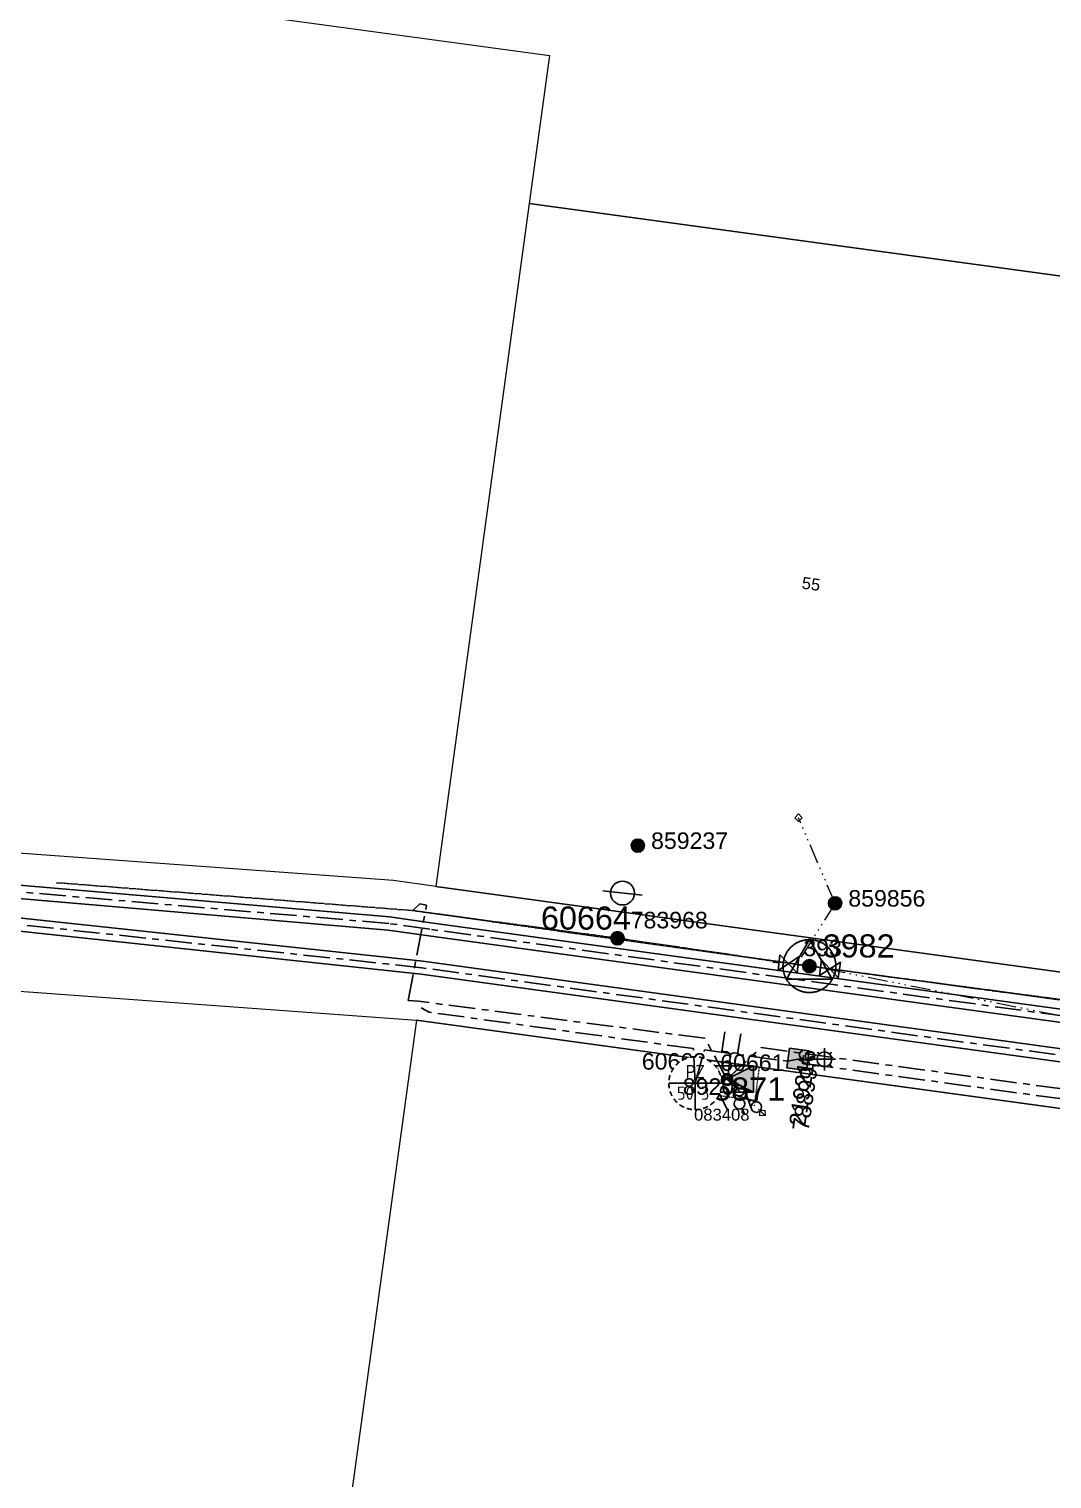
# Model space of a CAD drawing. Header units: metres. Extents: x 301012 to 305396, y 6240778 to 6244350.
# Drawn here: x 302335.1 to 302489.7, y 6243044.2 to 6243263.5 of the extents above; entities that cross this region are included whole.
import ezdxf
from ezdxf.enums import TextEntityAlignment as Align

# ---------------------------------------------------------------- set-up
doc = ezdxf.new("R2010")
doc.units = ezdxf.units.M
for name, pattern in [('Cable Exist OH', [1, 1, 0]), ('Cable Exist UG', [7, 4, -1, 1, -1]), ('Dash', [5, 3, -2]), ('DASHED', [19.05, 12.7, -6.35]), ('HIDDEN2', [0.1875, 0.125, -0.0625]), ('PHANTOMX2', [6.6, 3, -0.75, 0.2, -0.75, 0.2, -0.75, 0.2, -0.75])]:
    doc.linetypes.add(name, pattern=pattern)
doc.layers.get('0').update_dxf_attribs({"color": 6})
for name, color, linetype, lineweight in [('Cadastre Land Parcels_SP_EXT', 118, 'Continuous', 15), ('Cadastre Other Property_SP_EXT', 138, 'DASHED', 15), ('Cadastre Roads_SP_EXT', 218, 'Continuous', 15), ('Mains_HV_EXT', 13, 'Continuous', 25), ('Mains_LV_EXT', 163, 'Continuous', 25), ('Mains_SL_EXT', 131, 'Continuous', 25), ('Mains_TR_EXT', 211, 'Continuous', 25), ('Services_SP_EXT', 42, 'PHANTOMX2', 20)]:
    doc.layers.add(name, color=color, linetype=linetype, lineweight=lineweight)
for name, color, linetype in [('Equip_HV_EXT', 7, 'Continuous'), ('Equip_LV_EXT', 7, 'Continuous'), ('Equip_SL_EXT', 7, 'Continuous'), ('Equip_SP_HV_EXT', 7, 'Continuous'), ('Equip_SP_SL_EXT', 7, 'Continuous'), ('Sub_SP_EXT', 7, 'Continuous'), ('Sub_SP_TR_HV_LV_EXT', 7, 'Continuous'), ('SupportsOH_SP_TR_HV_LV_SL_EXT', 7, 'Continuous'), ('SupportsUG_SP_LV_SL_EXT', 7, 'Continuous'), ('Trench_SP_EXT', 7, 'Continuous')]:
    doc.layers.add(name, color=color, linetype=linetype)
doc.layers.add('UNKNOWN_FEATURES', color=1, linetype='DASHED', plot=False)
doc.styles.add('COLUMN_LABEL', font='arial.ttf', dxfattribs={"height": 2})
doc.styles.add('HVSW_LABEL', font='arial.ttf', dxfattribs={"height": 3.5})
doc.styles.add('iecARIAL', font='arial.ttf', dxfattribs={"height": 2})
doc.styles.add('IESYMBOL1', font='isocp.shx')
doc.styles.add('POLE_LABEL', font='arial.ttf', dxfattribs={"height": 2})
doc.styles.add('SL_LABEL', font='arial.ttf', dxfattribs={"height": 2})
doc.styles.add('SLCP_LABEL', font='arial.ttf', dxfattribs={"height": 2})
doc.styles.get("Standard").update_dxf_attribs({"font": 'arial.ttf'})
doc.styles.add('SWITCH_LABEL', font='arial.ttf', dxfattribs={"height": 2})
doc.linetypes.add('Cable P UG', pattern='A,5,-0.1,["P",Standard,S=1.5,R=0,X=0,Y=-0.75],-1.45', length=6.55)

# ---------------------------------------------------------------- blocks, each defined once
blk = doc.blocks.new('SUB_POLE_EXT')
at = {"flags": 128}
for points in [[(-0.05, 4), (-0.15, 4), (-0.25, 3.99), (-0.34, 3.99), (-0.44, 3.98), (-0.54, 3.96), (-0.64, 3.95), (-0.73, 3.93), (-0.83, 3.91), (-0.92, 3.89), (-1.02, 3.87), (-1.11, 3.84), (-1.21, 3.81), (-1.3, 3.78), (-1.39, 3.75), (-1.49, 3.71), (-1.58, 3.68), (-1.67, 3.64), (-1.75, 3.59), (-1.84, 3.55), (-1.93, 3.5), (-2.01, 3.46), (-2.1, 3.41), (-2.18, 3.35), (-2.26, 3.3), (-2.34, 3.24), (-2.42, 3.18), (-2.5, 3.12), (-2.58, 3.06), (-2.65, 3), (-2.72, 2.93), (-2.79, 2.86), (-2.86, 2.79), (-2.93, 2.72), (-3, 2.65), (-3.06, 2.58), (-3.12, 2.5), (-3.18, 2.42), (-3.24, 2.34), (-3.3, 2.26), (-3.35, 2.18), (-3.41, 2.1), (-3.46, 2.01), (-3.5, 1.93), (-3.55, 1.84), (-3.59, 1.75), (-3.64, 1.67), (-3.68, 1.58), (-3.71, 1.49), (-3.75, 1.39), (-3.78, 1.3), (-3.81, 1.21), (-3.84, 1.11), (-3.87, 1.02), (-3.89, 0.92), (-3.91, 0.83), (-3.93, 0.73), (-3.95, 0.64), (-3.96, 0.54), (-3.98, 0.44), (-3.99, 0.34), (-3.99, 0.25), (-4, 0.15), (-4, 0.05), (-4, -0.05), (-4, -0.15), (-3.99, -0.25), (-3.99, -0.34), (-3.98, -0.44), (-3.96, -0.54), (-3.95, -0.64), (-3.93, -0.73), (-3.91, -0.83), (-3.89, -0.92), (-3.87, -1.02), (-3.84, -1.11), (-3.81, -1.21), (-3.78, -1.3), (-3.75, -1.39), (-3.71, -1.49), (-3.68, -1.58), (-3.64, -1.67), (-3.59, -1.75), (-3.55, -1.84), (-3.5, -1.93), (-3.46, -2.01), (-3.41, -2.1), (-3.35, -2.18), (-3.3, -2.26), (-3.24, -2.34), (-3.18, -2.42), (-3.12, -2.5), (-3.06, -2.58), (-3, -2.65), (-2.93, -2.72), (-2.86, -2.79), (-2.79, -2.86), (-2.72, -2.93), (-2.65, -3), (-2.58, -3.06), (-2.5, -3.12), (-2.42, -3.18), (-2.34, -3.24), (-2.26, -3.3), (-2.18, -3.35), (-2.1, -3.41), (-2.01, -3.46), (-1.93, -3.5), (-1.84, -3.55), (-1.75, -3.59), (-1.67, -3.64), (-1.58, -3.68), (-1.49, -3.71), (-1.39, -3.75), (-1.3, -3.78), (-1.21, -3.81), (-1.11, -3.84), (-1.02, -3.87), (-0.92, -3.89), (-0.83, -3.91), (-0.73, -3.93), (-0.64, -3.95), (-0.54, -3.96), (-0.44, -3.98), (-0.34, -3.99), (-0.25, -3.99), (-0.15, -4), (-0.05, -4), (0.05, -4), (0.15, -4), (0.25, -3.99), (0.34, -3.99), (0.44, -3.98), (0.54, -3.96), (0.64, -3.95), (0.73, -3.93), (0.83, -3.91), (0.92, -3.89), (1.02, -3.87), (1.11, -3.84), (1.21, -3.81), (1.3, -3.78), (1.39, -3.75), (1.49, -3.71), (1.58, -3.68), (1.67, -3.64), (1.75, -3.59), (1.84, -3.55), (1.93, -3.5), (2.01, -3.46), (2.1, -3.41), (2.18, -3.35), (2.26, -3.3), (2.34, -3.24), (2.42, -3.18), (2.5, -3.12), (2.58, -3.06), (2.65, -3), (2.72, -2.93), (2.79, -2.86), (2.86, -2.79), (2.93, -2.72), (3, -2.65), (3.06, -2.58), (3.12, -2.5), (3.18, -2.42), (3.24, -2.34), (3.3, -2.26), (3.35, -2.18), (3.41, -2.1), (3.46, -2.01), (3.5, -1.93), (3.55, -1.84), (3.59, -1.75), (3.64, -1.67), (3.68, -1.58), (3.71, -1.49), (3.75, -1.39), (3.78, -1.3), (3.81, -1.21), (3.84, -1.11), (3.87, -1.02), (3.89, -0.92), (3.91, -0.83), (3.93, -0.73), (3.95, -0.64), (3.96, -0.54), (3.98, -0.44), (3.99, -0.34), (3.99, -0.25), (4, -0.15), (4, -0.05), (4, 0.05), (4, 0.15), (3.99, 0.25), (3.99, 0.34), (3.98, 0.44), (3.96, 0.54), (3.95, 0.64), (3.93, 0.73), (3.91, 0.83), (3.89, 0.92), (3.87, 1.02), (3.84, 1.11), (3.81, 1.21), (3.78, 1.3), (3.75, 1.39), (3.71, 1.49), (3.68, 1.58), (3.64, 1.67), (3.59, 1.75), (3.55, 1.84), (3.5, 1.93), (3.46, 2.01), (3.41, 2.1), (3.35, 2.18), (3.3, 2.26), (3.24, 2.34), (3.18, 2.42), (3.12, 2.5), (3.06, 2.58), (3, 2.65), (2.93, 2.72), (2.86, 2.79), (2.79, 2.86), (2.72, 2.93), (2.65, 3), (2.58, 3.06), (2.5, 3.12), (2.42, 3.18), (2.34, 3.24), (2.26, 3.3), (2.18, 3.35), (2.1, 3.41), (2.01, 3.46), (1.93, 3.5), (1.84, 3.55), (1.75, 3.59), (1.67, 3.64), (1.58, 3.68), (1.49, 3.71), (1.39, 3.75), (1.3, 3.78), (1.21, 3.81), (1.11, 3.84), (1.02, 3.87), (0.92, 3.89), (0.83, 3.91), (0.73, 3.93), (0.64, 3.95), (0.54, 3.96), (0.44, 3.98), (0.34, 3.99), (0.25, 3.99), (0.15, 4), (0.05, 4)], [(0, 4), (-3.46, -2), (3.46, -2)]]:
    blk.add_lwpolyline(points, close=True, dxfattribs=at)
at = {"flags": 8}
blk.add_attdef('ASSET_NUM', text='', height=2.5, dxfattribs=at).set_placement((0, 7), align=Align.MIDDLE_CENTER)
for tag, flags, p in [('STREET_CODE', 9, (-1.38, 1.45)), ('NO_PHASES', 9, (-1.38, 1.05)), ('OPERATED_BY', 9, (-1.38, 0.65)), ('MAINTAINED_BY', 9, (-1.38, 0.45)), ('ORIENTATION', 9, (-1.38, 0.25)), ('OWNED_BY', 9, (-1.38, 0.05)), ('CONSTRUCTED_VOLTAGE', 9, (-1.13, 0.75)), ('OPERATING_VOLTAGE', 9, (-1.13, 0.35)), ('STATE', 9, (-1.38, -0.35)), ('USAGE', 9, (-1.38, -0.75)), ('LEGEND', 9, (-1.38, -0.95)), ('SUBURB', 9, (-1.38, -1.15)), ('STREETNAME', 9, (-1.38, -1.35)), ('LOCATION', 9, (-1.38, -1.55)), ('NOTES', 9, (-1.38, -1.75)), ('Z', 1, (-1.38, -1.95)), ('SECONDARY_VOLTAGE', 9, (-1.13, -0.65)), ('SUBSTATION_TYPE', 9, (-1.13, -1.05))]:
    blk.add_attdef(tag, text='', height=0.1, dxfattribs=dict(flags=flags)).set_placement(p, align=Align.MIDDLE_LEFT)
blk = doc.blocks.new('SUB_PADMOUNT_EXT')
at = {"ltscale": 10}
h = blk.add_hatch(color=256, dxfattribs=at)
h.dxf.hatch_style = 1
h.paths.add_polyline_path([(4, -2), (0, 0), (4, 2)])
h.paths.add_polyline_path([(-4, -2), (-4, 2), (0, 0)])
blk.add_line((4, 2), (-4, -2))
blk.add_lwpolyline([(-4, -2), (4, -2), (4, 2), (-4, 2)], close=True)
at = {"ltscale": 10, "flags": 128}
for points in [[(-4, -2), (-4, 2), (0, 0)], [(4, -2), (0, 0), (4, 2)]]:
    blk.add_lwpolyline(points, close=True, dxfattribs=at)
at = {"flags": 8}
blk.add_attdef('ASSET_NUM', text='', height=2.5, dxfattribs=at).set_placement((0, 5), align=Align.MIDDLE_CENTER)
for tag, flags, p in [('STREET_CODE', 9, (1.5, 0)), ('OPERATING_VOLTAGE', 9, (1.5, -0.4)), ('ORIENTATION', 9, (1.5, -0.6)), ('OWNED_BY', 9, (1.5, -0.8)), ('OPERATED_BY', 9, (1.5, -1)), ('CONSTRUCTED_VOLTAGE', 9, (1.5, -1.4)), ('SECONDARY_VOLTAGE', 9, (1.5, -1.6)), ('STATE', 9, (1.5, -1.8)), ('SUBSTATION_TYPE', 9, (1.5, -2.2)), ('NO_PHASES', 9, (1.5, -0.2)), ('MAINTAINED_BY', 9, (1.5, -1.2)), ('PARENT', 9, (1.5, -2)), ('SUBURB', 9, (1.5, -2.8)), ('STREETNAME', 9, (1.5, -3)), ('Z', 1, (1.5, -3.6)), ('USAGE', 9, (1.5, -2.4)), ('LEGEND', 9, (1.5, -2.6)), ('LOCATION', 9, (1.5, -3.2)), ('NOTES', 9, (1.5, -3.4))]:
    blk.add_attdef(tag, text='', height=0.2, dxfattribs=dict(flags=flags)).set_placement(p, align=Align.MIDDLE_LEFT)
blk = doc.blocks.new('COLUMN_EXT')
blk.add_hatch(color=256).paths.add_polyline_path([(1.5, -1.5), (1.5, 1.5), (-1.5, 1.5), (-1.5, -1.5)])
blk.add_lwpolyline([(1.5, 1.5), (-1.5, 1.5), (-1.5, -1.5), (1.5, -1.5)], close=True)
at = {"flags": 1}
blk.add_attdef('Z', (-1.81, 2.35), '', height=0.2, rotation=180, dxfattribs=at)
at = {"flags": 9}
for tag, style, p in [('STRUCTURE_PLANT_NUMBER', 'POLE_LABEL', (-1.81, -0.03)), ('STREET_CODE', 'COLUMN_LABEL', (-1.81, 0.2))]:
    blk.add_attdef(tag, text='', height=0.2, rotation=180, dxfattribs=dict(at, style=style)).set_placement(p, align=Align.MIDDLE_LEFT)
for tag, p in [('COLUMN_TYPE', (-1.81, 0.4)), ('STREETNAME', (-1.81, 1.6)), ('OWNED_BY', (-1.81, 0.6)), ('LOCATION', (-1.81, 1.4)), ('SUBURB', (-1.81, 1.8)), ('LEGEND', (-1.81, 1.2)), ('USAGE', (-1.81, 1)), ('NOTES', (-1.81, 2)), ('STATE', (-1.81, 0.8))]:
    blk.add_attdef(tag, text='', height=0.2, rotation=180, dxfattribs=at).set_placement(p, align=Align.MIDDLE_LEFT)
at = {"style": 'COLUMN_LABEL', "width": 0.9, "flags": 8}
blk.add_attdef('ASSET_NUM', text='', height=2, rotation=270, dxfattribs=at).set_placement((2, -4), align=Align.MIDDLE_LEFT)
blk = doc.blocks.new('LV_OH_LINKS_DISTFUSE_EXT')
for p, q in [((0, 0), (0.96, 0)), ((3.84, 0), (4.8, 0))]:
    blk.add_line(p, q)
blk.add_lwpolyline([(3.84, -1.2), (3.84, 1.2), (0.96, -1.2), (0.96, 1.2)], close=True)
at = {"flags": 9}
for tag, p in [('ACTUAL_STATUS', (0, 0)), ('CONSTRUCTED_VOLTAGE', (0, -0.2)), ('OPERATING_VOLTAGE', (0, -0.6)), ('ORIENTATION', (0, -0.8)), ('OWNED_BY', (0, -1)), ('STATE', (0, -1.2)), ('SWITCH_TYPE', (0, -1.4)), ('NO_PHASES', (0, -0.4)), ('USAGE', (0, -1.6)), ('NOTES', (0, -1.8))]:
    blk.add_attdef(tag, text='', height=0.2, dxfattribs=at).set_placement(p, align=Align.MIDDLE_LEFT)
at = {"flags": 1}
blk.add_attdef('Z', (0, 0), '', height=0.2, dxfattribs=at)
blk = doc.blocks.new('SL_LANTERN_EXT')
at = {"flags": 9}
for tag, p in [('LRATECODE', (-7.4, 0)), ('LOUTREACHVOCAB', (-7.2, 0)), ('LOUTREACH', (-7, 0)), ('LANTNUMBER', (-6.6, 0)), ('LNEW', (-6.4, 0)), ('LMASTVOCAB', (-6.2, 0)), ('LMAST', (-6, 0)), ('LLAMPVOCAB', (-5.8, 0)), ('LLAMP', (-5.6, 0)), ('LEXIST', (-5.4, 0)), ('LCHARGE3PERCENT', (-5.2, 0)), ('LCHARGE3', (-5, 0)), ('LCHARGE2PERCENT', (-4.8, 0)), ('LCHARGE2', (-4.6, 0)), ('LCHARGE1PERCENT', (-4.4, 0)), ('LCHARGE1', (-4.2, 0)), ('LCATEGORY', (-4, 0)), ('LBRACKETVOCAB', (-3.8, 0)), ('LBRACKET', (-3.6, 0)), ('LKINGHEIGHT', (-3.4, 0)), ('CREPLACE', (-3.2, 0)), ('CREMOVE', (-3, 0)), ('CNUMBER', (-2.8, 0)), ('CNEW', (-2.6, 0)), ('CEXIST', (-2.4, 0)), ('USAGE', (-2.2, 0)), ('STATE', (-2, 0)), ('OWNED_BY', (-1.8, 0)), ('ORIENTATION', (-1.6, 0)), ('OPERATING_VOLTAGE', (-1.4, 0)), ('NO_PHASES', (-1.2, 0)), ('LANTERN_TYPE', (-1, 0)), ('LANTERN_PURPOSE', (-0.8, 0)), ('CONTROL_TYPE', (-0.6, 0)), ('CONSTRUCTED_VOLTAGE', (-0.4, 0))]:
    blk.add_attdef(tag, text='', height=0.001, rotation=270, dxfattribs=at).set_placement(p, align=Align.MIDDLE_LEFT)
at = {"style": 'SL_LABEL', "flags": 9}
blk.add_attdef('STREET_CODE', text='', height=0.001, rotation=270, dxfattribs=at).set_placement((0, 0), align=Align.MIDDLE_LEFT)
at = {"flags": 1}
blk.add_attdef('Z', (0, 0), '', height=0.001, rotation=270, dxfattribs=at)
at = {"width": 0.9}
blk.add_attdef('LNUMBER', text='', height=1, dxfattribs=at).set_placement((7, -1), align=Align.MIDDLE_LEFT)
at = {"flags": 9}
for tag, p in [('LREMOVE', (0, -7.6)), ('LREPLACE', (0, -7.8)), ('LTYPE', (0, -8)), ('LTYPEVOCAB', (0, -8.2)), ('LEGEND', (0, -8.4)), ('SUBURB', (0, -8.6)), ('STREETNAME', (0, -8.8)), ('LOCATION', (0, -9)), ('NOTES', (0, -9.2)), ('MAINTAINED_BY', (0, -9.86))]:
    blk.add_attdef(tag, text='', height=0.001, dxfattribs=at).set_placement(p, align=Align.MIDDLE_LEFT)
blk.add_attdef('OPERATED_BY', (0, -9.61), '', height=0.001, dxfattribs=at)
blk.add_wipeout([(5.69, 0), (5.06, -1.06), (4, -1.69), (2.94, -1.06), (2.31, 0), (2.94, 1.06), (4, 1.69), (5.06, 1.06)])
for p, q in [((0, 0), (4, 0)), ((2.94, 1.06), (3.2, 0.8)), ((4, 1.69), (4, 0)), ((5.06, 1.06), (4.8, 0.8)), ((2.94, -1.06), (3.2, -0.8)), ((4, 0), (5.69, 0)), ((4, 0), (4, -1.69)), ((5.06, -1.06), (4.8, -0.8))]:
    blk.add_line(p, q)
blk.add_circle((4, 0), 1.12)
blk = doc.blocks.new('CCP_EXT')
at = {"flags": 9}
for tag, p in [('STATE', (0, -1.8)), ('NOTES', (0, -2))]:
    blk.add_attdef(tag, text='', height=0.2, dxfattribs=at).set_placement(p, align=Align.MIDDLE_LEFT)
blk.add_wipeout([(0, 0.57), (0.57, 0), (0, -0.57), (-0.57, 0)])
blk.add_lwpolyline([(-0.57, 0), (0, 0.57), (0.57, 0), (0, -0.57), (-0.57, 0)])
at = {"flags": 1}
blk.add_attdef('Z', (0, 0), '', height=0.2, dxfattribs=at)
at = {"flags": 9}
for tag, p in [('CCP_TYPE', (0, 0)), ('CONSTRUCTED_VOLTAGE', (0, -0.2)), ('OPERATING_VOLTAGE', (0, -0.6)), ('ORIENTATION', (0, -0.8)), ('OWNED_BY', (0, -1)), ('NO_PHASES', (0, -0.4)), ('USAGE', (0, -1.2)), ('LEGEND', (0, -1.4)), ('LIFE_SUPPORT', (0, -1.6))]:
    blk.add_attdef(tag, text='', height=0.2, dxfattribs=at).set_placement(p, align=Align.MIDDLE_LEFT)
blk = doc.blocks.new('POLE_EXT')
blk.add_hatch(color=256).paths.add_polyline_path([(-1, 0, 1), (1, 0, 1)])
blk.add_lwpolyline([(-1, 0, 1), (1, 0, 1)], format="xyb", close=True)
at = {"flags": 8}
blk.add_attdef('pNumber', text='', height=2, dxfattribs=at).set_placement((2.5, 2.5), align=Align.MIDDLE_CENTER)
at = {"style": 'POLE_LABEL', "flags": 9}
for tag, p in [('STRUCTURE_PLANT_NUMBER', (1.35, 0.03)), ('STREET_CODE', (1.35, -0.2))]:
    blk.add_attdef(tag, text='', height=0.2, dxfattribs=at).set_placement(p, align=Align.MIDDLE_LEFT)
at = {"flags": 9}
for tag, p in [('OWNED_BY', (1.35, -0.4)), ('SPECIAL_USE', (1.35, -0.8)), ('STATE', (1.35, -1)), ('cLV', (1.35, -1.4)), ('hDepth', (1.35, -1.6)), ('hDia', (1.35, -1.8)), ('cHV', (1.35, -2)), ('PARENT', (1.35, -0.6)), ('USAGE', (1.35, -1.2)), ('LBRACKET', (1.35, -2.2)), ('cLinedev', (1.35, -3.4)), ('pExisting', (1.35, -3.8)), ('pFooting', (1.35, -4.4)), ('LExisting', (1.35, -2.4)), ('LANTNUMBER', (1.35, -2.6)), ('LOther', (1.35, -2.8)), ('LRemove', (1.35, -3)), ('LEGEND', (1.35, -3.2)), ('LOCATION', (1.35, -3.6)), ('PFNUMBER', (1.35, -4)), ('NEWPFNUMBER', (1.35, -4.2)), ('pNew', (1.35, -4.6)), ('pRelocate', (1.35, -5)), ('pRemove', (1.35, -5.2)), ('pReplace', (1.35, -5.4)), ('pStay', (1.35, -5.6)), ('pType', (1.35, -5.8)), ('cspan', (1.35, -6)), ('STREETNAME', (1.35, -6.2)), ('SUBURB', (1.35, -6.4)), ('NOTES', (1.35, -6.6)), ('OPERATED_BY', (1.36, -7.01)), ('MAINTAINED_BY', (1.36, -6.81))]:
    blk.add_attdef(tag, text='', height=0.2, dxfattribs=at).set_placement(p, align=Align.MIDDLE_LEFT)
at = {"flags": 1}
blk.add_attdef('Z', (1.35, -7.33), '', height=0.2, dxfattribs=at)
blk = doc.blocks.new('LV_UG_DFUSE_CLOSED_EXT')
for points in [[(1, 0), (0, 0)], [(5.04, 0.73), (2.16, -0.72)], [(5.05, -0.71), (2.16, 0.72)], [(6.2, 0.01), (7.2, 0.01)]]:
    blk.add_lwpolyline(points)
for centre in [(1.8, 0), (5.4, 0.01)]:
    blk.add_circle(centre, 0.8)
at = {"flags": 9}
for tag, p in [('ACTUAL_STATUS', (0, 0)), ('CONSTRUCTED_VOLTAGE', (0, -0.2)), ('OPERATING_VOLTAGE', (0, -0.6)), ('ORIENTATION', (0, -0.8)), ('STATE', (0, -1)), ('SWITCH_TYPE', (0, -1.2)), ('NO_PHASES', (0, -0.4)), ('USAGE', (0, -1.4)), ('NOTES', (0, -1.6))]:
    blk.add_attdef(tag, text='', height=0.2, dxfattribs=at).set_placement(p, align=Align.MIDDLE_LEFT)
at = {"flags": 1}
blk.add_attdef('Z', (0, 0), '', height=0.2, dxfattribs=at)
blk = doc.blocks.new('HV_ABS_CLOSED_EXT')
blk.add_line((-3, 6.87), (3, 6.87))
blk.add_circle((0, 6.87), 1.8)
at = {"style": 'HVSW_LABEL'}
for tag, height, flags, p in [('ASSET_NUM', 3.5, 8, (2, 2)), ('STREET_CODE', 0.2, 9, (0, -0.2))]:
    blk.add_attdef(tag, text='', height=height, dxfattribs=dict(at, flags=flags)).set_placement(p, align=Align.MIDDLE_LEFT)
at = {"flags": 1}
blk.add_attdef('Z', (0, 0), '', height=0.2, dxfattribs=at)
at = {"flags": 9}
for tag, p in [('ACTUAL_STATUS', (0, -0.4)), ('CONSTRUCTED_VOLTAGE', (0, -0.6)), ('OPERATING_VOLTAGE', (0, -1)), ('ORIENTATION', (0, -1.2)), ('OWNED_BY', (0, -1.4)), ('STATE', (0, -1.6)), ('SWITCH_TYPE', (0, -1.8)), ('NO_PHASES', (0, -0.8)), ('USAGE', (0, -2)), ('LEGEND', (0, -2.2)), ('STREETNAME', (0, -2.6)), ('SUBURB', (0, -2.8)), ('LOCATION', (0, -2.4)), ('NOTES', (0, -3))]:
    blk.add_attdef(tag, text='', height=0.2, dxfattribs=at).set_placement(p, align=Align.MIDDLE_LEFT)
blk = doc.blocks.new('SWG_HOLEC_SU_EXT')
blk.add_line((1.8, -2), (5.8, -2))
for points in [[(1, 0), (0, 0)], [(6.6, 0), (7.6, 0)]]:
    blk.add_lwpolyline(points)
for points in [[(1.8, -0.8, 1), (1.8, 0.8, 1)], [(5.8, -0.8, 1), (5.8, 0.8, 1)]]:
    blk.add_lwpolyline(points, format="xyb", close=True)
at = {"style": 'SWITCH_LABEL', "flags": 8}
blk.add_attdef('ASSET_NUM', text='', height=2.5, rotation=179.9544, dxfattribs=at).set_placement((-2.4, 0), align=Align.MIDDLE_LEFT)
at = {"flags": 1}
blk.add_attdef('Z', (0, 0), '', height=0.2, dxfattribs=at)
at = {"flags": 9}
for tag, p in [('ACTUAL_STATUS', (0, -0.4)), ('CONSTRUCTED_VOLTAGE', (0, -0.6)), ('OPERATING_VOLTAGE', (0, -1)), ('ORIENTATION', (0, -1.2)), ('OWNED_BY', (0, -1.4)), ('STATE', (0, -1.8)), ('SWITCH_TYPE', (0, -2)), ('NO_PHASES', (0, -0.8)), ('PARENT', (0, -1.6)), ('USAGE', (0, -2.2)), ('STREETNAME', (0, -2.6)), ('SUBURB', (0, -2.8)), ('LOCATION', (0, -2.4)), ('NOTES', (0, -3))]:
    blk.add_attdef(tag, text='', height=0.2, dxfattribs=at).set_placement(p, align=Align.MIDDLE_LEFT)
at = {"style": 'SWITCH_LABEL', "flags": 9}
blk.add_attdef('STREET_CODE', text='', height=0.2, dxfattribs=at).set_placement((0, -0.2), align=Align.MIDDLE_LEFT)
blk = doc.blocks.new('SLCP_ZELL_EXT')
at = {"flags": 8}
blk.add_attdef('ASSET_NUM', text='', height=2, dxfattribs=at).set_placement((0, 6), align=Align.MIDDLE_CENTER)
for tag, flags, p in [('CONSTRUCTED_VOLTAGE', 9, (0.25, -0.5)), ('CONTROL_TYPE', 9, (0.25, -0.7)), ('OPERATING_VOLTAGE', 9, (0.25, -1.1)), ('ORIENTATION', 9, (0.25, -1.3)), ('OWNED_BY', 9, (0.25, -1.5)), ('OPERATED_BY', 9, (0.25, -1.7)), ('NO_PHASES', 9, (0.25, -0.9)), ('MAINTAINED_BY', 9, (0.25, -1.9)), ('USAGE', 9, (0.25, -2.1)), ('AMP_RATING', 9, (0.25, -3.3)), ('STATE', 9, (0.25, -2.7)), ('STREETNAME', 9, (0.25, -2.9)), ('SUBURB', 9, (0.25, -3.1)), ('Z', 1, (0.25, -3.5)), ('LOCATION', 9, (0.25, -2.3)), ('NOTES', 9, (0.25, -2.5))]:
    blk.add_attdef(tag, text='', height=0.2, dxfattribs=dict(flags=flags)).set_placement(p, align=Align.MIDDLE_LEFT)
blk.add_wipeout([(-0.05, 4), (-0.15, 4), (-0.25, 3.99), (-0.34, 3.99), (-0.44, 3.98), (-0.54, 3.96), (-0.64, 3.95), (-0.73, 3.93), (-0.83, 3.91), (-0.92, 3.89), (-1.02, 3.87), (-1.11, 3.84), (-1.21, 3.81), (-1.3, 3.78), (-1.39, 3.75), (-1.49, 3.71), (-1.58, 3.68), (-1.67, 3.64), (-1.75, 3.59), (-1.84, 3.55), (-1.93, 3.5), (-2.01, 3.46), (-2.1, 3.41), (-2.18, 3.35), (-2.26, 3.3), (-2.34, 3.24), (-2.42, 3.18), (-2.5, 3.12), (-2.58, 3.06), (-2.65, 3), (-2.72, 2.93), (-2.79, 2.86), (-2.86, 2.79), (-2.93, 2.72), (-3, 2.65), (-3.06, 2.58), (-3.12, 2.5), (-3.18, 2.42), (-3.24, 2.34), (-3.3, 2.26), (-3.35, 2.18), (-3.41, 2.1), (-3.46, 2.01), (-3.5, 1.93), (-3.55, 1.84), (-3.59, 1.75), (-3.64, 1.67), (-3.68, 1.58), (-3.71, 1.49), (-3.75, 1.39), (-3.78, 1.3), (-3.81, 1.21), (-3.84, 1.11), (-3.87, 1.02), (-3.89, 0.92), (-3.91, 0.83), (-3.93, 0.73), (-3.95, 0.64), (-3.96, 0.54), (-3.98, 0.44), (-3.99, 0.34), (-3.99, 0.25), (-4, 0.15), (-4, 0.05), (-4, -0.05), (-4, -0.15), (-3.99, -0.25), (-3.99, -0.34), (-3.98, -0.44), (-3.96, -0.54), (-3.95, -0.64), (-3.93, -0.73), (-3.91, -0.83), (-3.89, -0.92), (-3.87, -1.02), (-3.84, -1.11), (-3.81, -1.21), (-3.78, -1.3), (-3.75, -1.39), (-3.71, -1.49), (-3.68, -1.58), (-3.64, -1.67), (-3.59, -1.75), (-3.55, -1.84), (-3.5, -1.93), (-3.46, -2.01), (-3.41, -2.1), (-3.35, -2.18), (-3.3, -2.26), (-3.24, -2.34), (-3.18, -2.42), (-3.12, -2.5), (-3.06, -2.58), (-3, -2.65), (-2.93, -2.72), (-2.86, -2.79), (-2.79, -2.86), (-2.72, -2.93), (-2.65, -3), (-2.58, -3.06), (-2.5, -3.12), (-2.42, -3.18), (-2.34, -3.24), (-2.26, -3.3), (-2.18, -3.35), (-2.1, -3.41), (-2.01, -3.46), (-1.93, -3.5), (-1.84, -3.55), (-1.75, -3.59), (-1.67, -3.64), (-1.58, -3.68), (-1.49, -3.71), (-1.39, -3.75), (-1.3, -3.78), (-1.21, -3.81), (-1.11, -3.84), (-1.02, -3.87), (-0.92, -3.89), (-0.83, -3.91), (-0.73, -3.93), (-0.64, -3.95), (-0.54, -3.96), (-0.44, -3.98), (-0.34, -3.99), (-0.25, -3.99), (-0.15, -4), (-0.05, -4), (0.05, -4), (0.15, -4), (0.25, -3.99), (0.34, -3.99), (0.44, -3.98), (0.54, -3.96), (0.64, -3.95), (0.73, -3.93), (0.83, -3.91), (0.92, -3.89), (1.02, -3.87), (1.11, -3.84), (1.21, -3.81), (1.3, -3.78), (1.39, -3.75), (1.49, -3.71), (1.58, -3.68), (1.67, -3.64), (1.75, -3.59), (1.84, -3.55), (1.93, -3.5), (2.01, -3.46), (2.1, -3.41), (2.18, -3.35), (2.26, -3.3), (2.34, -3.24), (2.42, -3.18), (2.5, -3.12), (2.58, -3.06), (2.65, -3), (2.72, -2.93), (2.79, -2.86), (2.86, -2.79), (2.93, -2.72), (3, -2.65), (3.06, -2.58), (3.12, -2.5), (3.18, -2.42), (3.24, -2.34), (3.3, -2.26), (3.35, -2.18), (3.41, -2.1), (3.46, -2.01), (3.5, -1.93), (3.55, -1.84), (3.59, -1.75), (3.64, -1.67), (3.68, -1.58), (3.71, -1.49), (3.75, -1.39), (3.78, -1.3), (3.81, -1.21), (3.84, -1.11), (3.87, -1.02), (3.89, -0.92), (3.91, -0.83), (3.93, -0.73), (3.95, -0.64), (3.96, -0.54), (3.98, -0.44), (3.99, -0.34), (3.99, -0.25), (4, -0.15), (4, -0.05), (4, 0.05), (4, 0.15), (3.99, 0.25), (3.99, 0.34), (3.98, 0.44), (3.96, 0.54), (3.95, 0.64), (3.93, 0.73), (3.91, 0.83), (3.89, 0.92), (3.87, 1.02), (3.84, 1.11), (3.81, 1.21), (3.78, 1.3), (3.75, 1.39), (3.71, 1.49), (3.68, 1.58), (3.64, 1.67), (3.59, 1.75), (3.55, 1.84), (3.5, 1.93), (3.46, 2.01), (3.41, 2.1), (3.35, 2.18), (3.3, 2.26), (3.24, 2.34), (3.18, 2.42), (3.12, 2.5), (3.06, 2.58), (3, 2.65), (2.93, 2.72), (2.86, 2.79), (2.79, 2.86), (2.72, 2.93), (2.65, 3), (2.58, 3.06), (2.5, 3.12), (2.42, 3.18), (2.34, 3.24), (2.26, 3.3), (2.18, 3.35), (2.1, 3.41), (2.01, 3.46), (1.93, 3.5), (1.84, 3.55), (1.75, 3.59), (1.67, 3.64), (1.58, 3.68), (1.49, 3.71), (1.39, 3.75), (1.3, 3.78), (1.21, 3.81), (1.11, 3.84), (1.02, 3.87), (0.92, 3.89), (0.83, 3.91), (0.73, 3.93), (0.64, 3.95), (0.54, 3.96), (0.44, 3.98), (0.34, 3.99), (0.25, 3.99), (0.15, 4), (0.05, 4)])
for p, q in [((-4, 0), (4, 0)), ((0, 0), (0, -4))]:
    blk.add_line(p, q)
at = {"linetype": 'Dash', "ltscale": 0.25, "flags": 128}
blk.add_lwpolyline([(-0.05, 4), (-0.15, 4), (-0.25, 3.99), (-0.34, 3.99), (-0.44, 3.98), (-0.54, 3.96), (-0.64, 3.95), (-0.73, 3.93), (-0.83, 3.91), (-0.92, 3.89), (-1.02, 3.87), (-1.11, 3.84), (-1.21, 3.81), (-1.3, 3.78), (-1.39, 3.75), (-1.49, 3.71), (-1.58, 3.68), (-1.67, 3.64), (-1.75, 3.59), (-1.84, 3.55), (-1.93, 3.5), (-2.01, 3.46), (-2.1, 3.41), (-2.18, 3.35), (-2.26, 3.3), (-2.34, 3.24), (-2.42, 3.18), (-2.5, 3.12), (-2.58, 3.06), (-2.65, 3), (-2.72, 2.93), (-2.79, 2.86), (-2.86, 2.79), (-2.93, 2.72), (-3, 2.65), (-3.06, 2.58), (-3.12, 2.5), (-3.18, 2.42), (-3.24, 2.34), (-3.3, 2.26), (-3.35, 2.18), (-3.41, 2.1), (-3.46, 2.01), (-3.5, 1.93), (-3.55, 1.84), (-3.59, 1.75), (-3.64, 1.67), (-3.68, 1.58), (-3.71, 1.49), (-3.75, 1.39), (-3.78, 1.3), (-3.81, 1.21), (-3.84, 1.11), (-3.87, 1.02), (-3.89, 0.92), (-3.91, 0.83), (-3.93, 0.73), (-3.95, 0.64), (-3.96, 0.54), (-3.98, 0.44), (-3.99, 0.34), (-3.99, 0.25), (-4, 0.15), (-4, 0.05), (-4, -0.05), (-4, -0.15), (-3.99, -0.25), (-3.99, -0.34), (-3.98, -0.44), (-3.96, -0.54), (-3.95, -0.64), (-3.93, -0.73), (-3.91, -0.83), (-3.89, -0.92), (-3.87, -1.02), (-3.84, -1.11), (-3.81, -1.21), (-3.78, -1.3), (-3.75, -1.39), (-3.71, -1.49), (-3.68, -1.58), (-3.64, -1.67), (-3.59, -1.75), (-3.55, -1.84), (-3.5, -1.93), (-3.46, -2.01), (-3.41, -2.1), (-3.35, -2.18), (-3.3, -2.26), (-3.24, -2.34), (-3.18, -2.42), (-3.12, -2.5), (-3.06, -2.58), (-3, -2.65), (-2.93, -2.72), (-2.86, -2.79), (-2.79, -2.86), (-2.72, -2.93), (-2.65, -3), (-2.58, -3.06), (-2.5, -3.12), (-2.42, -3.18), (-2.34, -3.24), (-2.26, -3.3), (-2.18, -3.35), (-2.1, -3.41), (-2.01, -3.46), (-1.93, -3.5), (-1.84, -3.55), (-1.75, -3.59), (-1.67, -3.64), (-1.58, -3.68), (-1.49, -3.71), (-1.39, -3.75), (-1.3, -3.78), (-1.21, -3.81), (-1.11, -3.84), (-1.02, -3.87), (-0.92, -3.89), (-0.83, -3.91), (-0.73, -3.93), (-0.64, -3.95), (-0.54, -3.96), (-0.44, -3.98), (-0.34, -3.99), (-0.25, -3.99), (-0.15, -4), (-0.05, -4), (0.05, -4), (0.15, -4), (0.25, -3.99), (0.34, -3.99), (0.44, -3.98), (0.54, -3.96), (0.64, -3.95), (0.73, -3.93), (0.83, -3.91), (0.92, -3.89), (1.02, -3.87), (1.11, -3.84), (1.21, -3.81), (1.3, -3.78), (1.39, -3.75), (1.49, -3.71), (1.58, -3.68), (1.67, -3.64), (1.75, -3.59), (1.84, -3.55), (1.93, -3.5), (2.01, -3.46), (2.1, -3.41), (2.18, -3.35), (2.26, -3.3), (2.34, -3.24), (2.42, -3.18), (2.5, -3.12), (2.58, -3.06), (2.65, -3), (2.72, -2.93), (2.79, -2.86), (2.86, -2.79), (2.93, -2.72), (3, -2.65), (3.06, -2.58), (3.12, -2.5), (3.18, -2.42), (3.24, -2.34), (3.3, -2.26), (3.35, -2.18), (3.41, -2.1), (3.46, -2.01), (3.5, -1.93), (3.55, -1.84), (3.59, -1.75), (3.64, -1.67), (3.68, -1.58), (3.71, -1.49), (3.75, -1.39), (3.78, -1.3), (3.81, -1.21), (3.84, -1.11), (3.87, -1.02), (3.89, -0.92), (3.91, -0.83), (3.93, -0.73), (3.95, -0.64), (3.96, -0.54), (3.98, -0.44), (3.99, -0.34), (3.99, -0.25), (4, -0.15), (4, -0.05), (4, 0.05), (4, 0.15), (3.99, 0.25), (3.99, 0.34), (3.98, 0.44), (3.96, 0.54), (3.95, 0.64), (3.93, 0.73), (3.91, 0.83), (3.89, 0.92), (3.87, 1.02), (3.84, 1.11), (3.81, 1.21), (3.78, 1.3), (3.75, 1.39), (3.71, 1.49), (3.68, 1.58), (3.64, 1.67), (3.59, 1.75), (3.55, 1.84), (3.5, 1.93), (3.46, 2.01), (3.41, 2.1), (3.35, 2.18), (3.3, 2.26), (3.24, 2.34), (3.18, 2.42), (3.12, 2.5), (3.06, 2.58), (3, 2.65), (2.93, 2.72), (2.86, 2.79), (2.79, 2.86), (2.72, 2.93), (2.65, 3), (2.58, 3.06), (2.5, 3.12), (2.42, 3.18), (2.34, 3.24), (2.26, 3.3), (2.18, 3.35), (2.1, 3.41), (2.01, 3.46), (1.93, 3.5), (1.84, 3.55), (1.75, 3.59), (1.67, 3.64), (1.58, 3.68), (1.49, 3.71), (1.39, 3.75), (1.3, 3.78), (1.21, 3.81), (1.11, 3.84), (1.02, 3.87), (0.92, 3.89), (0.83, 3.91), (0.73, 3.93), (0.64, 3.95), (0.54, 3.96), (0.44, 3.98), (0.34, 3.99), (0.25, 3.99), (0.15, 4), (0.05, 4)], close=True, dxfattribs=at)
at = {"style": 'IESYMBOL1'}
for s, p in [('PZ', (0, 1.75)), ('50', (-1.5, -1.5)), ('3', (1.5, -1.5))]:
    blk.add_text(s, height=2, dxfattribs=at).set_placement(p, align=Align.MIDDLE_CENTER)

msp = doc.modelspace()

# ---------------------------------------------------------------- linework, layer by layer
at = {"layer": 'Cadastre Land Parcels_SP_EXT', "linetype": 'Continuous'}
msp.add_lwpolyline([(302361.52, 6243266.61), (302413.74, 6243259.47), (302410.69, 6243237.1), (302507.05, 6243223.92), (302564.75, 6243216.03), (302610.07, 6243209.84), (302623.2, 6243305.91)], dxfattribs=at)
for points in [[(302507.05, 6243223.92), (302410.69, 6243237.1), (302396.55, 6243133.8), (302492.92, 6243120.6), (302507.05, 6243223.92)], [(302791.42, 6242897.86), (302806.25, 6243006.01), (302813.12, 6243056.08), (302795.1, 6243058.55), (302730.8, 6243067.34), (302713.09, 6243069.77), (302633.87, 6243080.6), (302613.01, 6243083.45), (302593.18, 6243086.19), (302393.65, 6243113.59), (302366.28, 6242914.21), (302525.83, 6242892.33), (302585.72, 6242884.12), (302606.5, 6242881.27), (302685.75, 6242870.42), (302764.54, 6242859.62), (302785.77, 6242856.71), (302791.42, 6242897.86)]]:
    msp.add_lwpolyline(points, close=True, dxfattribs=at)
at = {"layer": 'Cadastre Other Property_SP_EXT', "linetype": 'HIDDEN2'}
msp.add_lwpolyline([(302436.43, 6243107.72), (302435.77, 6243102.7), (302444.85, 6243101.45), (302445.49, 6243106.47), (302436.43, 6243107.72)], close=True, dxfattribs=at)
at = {"layer": 'Mains_HV_EXT', "linetype": 'Cable Exist OH'}
for points in [[(302424.06, 6243125.97), (302393.09, 6243130.15)], [(302453.05, 6243121.75), (302424.06, 6243125.97)]]:
    msp.add_lwpolyline(points, dxfattribs=at)
at = {"layer": 'Mains_LV_EXT', "linetype": 'Cable Exist OH'}
msp.add_lwpolyline([(302339.24, 6243134.37), (302393.09, 6243130.15), (302453.05, 6243121.75)], dxfattribs=at)
at = {"layer": 'Services_SP_EXT'}
msp.add_lwpolyline([(302456.93, 6243131.25), (302451.07, 6243121.94)], dxfattribs=at)
at = {"layer": 'Trench_SP_EXT', "linetype": 'Cable Exist UG'}
for points in [[(302440.7, 6243104.92), (302441.08, 6243107.93), (302441.08, 6243107.93, 0.426128), (302440.5, 6243108.8), (302440.5, 6243108.8), (302439.7, 6243108.91)], [(302441.09, 6243108.19, -0.31602), (302441.68, 6243108.64), (302441.68, 6243108.64), (302442, 6243108.6), (302442.45, 6243108.53)]]:
    msp.add_lwpolyline(points, format="xyb", dxfattribs=at)
msp.add_lwpolyline([(302440.7, 6243104.92), (302444.96, 6243102.15)], dxfattribs=at)
at = {"layer": 'UNKNOWN_FEATURES'}
for points in [[(302439.82, 6243108.76), (302440.28, 6243111.8)], [(302442.2, 6243108.45), (302442.67, 6243111.5)]]:
    msp.add_lwpolyline(points, dxfattribs=at)

# ---------------------------------------------------------------- block references
at = {"layer": 'Equip_HV_EXT'}
ref = msp.add_blockref('SWG_HOLEC_SU_EXT', (302439.81, 6243106.09), dxfattribs=dict(at, rotation=297.2371823900114))
ref.add_attrib('ASSET_NUM', '60663', dxfattribs={"layer": '0', "height": 2.5, "style": 'SWITCH_LABEL'}).set_placement((302437.42, 6243107.34), align=Align.MIDDLE_RIGHT)
at = {"layer": 'Equip_LV_EXT'}
for name, p, rotation in [('LV_OH_LINKS_DISTFUSE_EXT', (302452.27, 6243121.84), 173.6745107463749), ('LV_OH_LINKS_DISTFUSE_EXT', (302453.77, 6243121.65), 352.4066746706573), ('LV_UG_DFUSE_CLOSED_EXT', (302439.87, 6243104.56), 192.2093115493107)]:
    msp.add_blockref(name, p, dxfattribs=dict(at, rotation=rotation))
at = {"layer": 'Equip_SP_HV_EXT'}
ref = msp.add_blockref('HV_ABS_CLOSED_EXT', (302424.06, 6243125.97), dxfattribs=dict(at, rotation=353.8925710230822))
ref.add_attrib('ASSET_NUM', '60664', dxfattribs={"layer": '0', "height": 3.5, "style": 'HVSW_LABEL'}).set_placement((302426.06, 6243126.22), align=Align.BOTTOM_RIGHT)
at = {"layer": 'Sub_SP_EXT'}
ref = msp.add_blockref('SUB_PADMOUNT_EXT', (302440.58, 6243104.66), dxfattribs=at)
ref.add_attrib('ASSET_NUM', '25871', dxfattribs={"layer": '0', "height": 3.5}).set_placement((302442.58, 6243104.91), align=Align.TOP_CENTER)
at = {"layer": 'Sub_SP_TR_HV_LV_EXT'}
ref = msp.add_blockref('SUB_POLE_EXT', (302453.05, 6243121.75), dxfattribs=at)
ref.add_attrib('ASSET_NUM', '3982', dxfattribs={"layer": '0', "height": 3.5}).set_placement((302455.05, 6243122), align=Align.BOTTOM_LEFT)
at = {"layer": 'SupportsOH_SP_TR_HV_LV_SL_EXT'}
ref = msp.add_blockref('POLE_EXT', (302427.11, 6243139.97), dxfattribs=at)
ref.add_attrib('ASSET_NUM', '859237', dxfattribs={"layer": '0', "height": 2.5, "style": 'POLE_LABEL'}).set_placement((302429.11, 6243140.72), align=Align.MIDDLE_LEFT)
ref = msp.add_blockref('POLE_EXT', (302456.93, 6243131.25), dxfattribs=at)
ref.add_attrib('ASSET_NUM', '859856', dxfattribs={"layer": '0', "height": 2.5, "style": 'POLE_LABEL'}).set_placement((302458.93, 6243132), align=Align.MIDDLE_LEFT)
ref = msp.add_blockref('POLE_EXT', (302424.03, 6243125.96), dxfattribs=at)
ref.add_attrib('ASSET_NUM', '783968', dxfattribs={"layer": '0', "height": 2.5, "style": 'POLE_LABEL'}).set_placement((302426.03, 6243126.71), align=Align.BOTTOM_LEFT)
ref = msp.add_blockref('POLE_EXT', (302453.05, 6243121.75), dxfattribs=at)
ref.add_attrib('ASSET_NUM', '393', dxfattribs={"layer": '0', "height": 2.5, "style": 'POLE_LABEL'}).set_placement((302455.05, 6243122.5), align=Align.BOTTOM_CENTER)
at = {"layer": 'SupportsUG_SP_LV_SL_EXT'}
ref = msp.add_blockref('COLUMN_EXT', (302451.32, 6243107.65), dxfattribs=dict(at, rotation=81.90250764263672))
ref.add_attrib('ASSET_NUM', '788995', dxfattribs={"layer": '0', "height": 2.5, "rotation": 81.8596, "style": 'COLUMN_LABEL'}).set_placement((302453.32, 6243108.4), align=Align.MIDDLE_RIGHT)

# ---------------------------------------------------------------- texts
at = {"layer": 'Cadastre Land Parcels_SP_EXT'}
msp.add_text('55', height=1.8, rotation=352.1957, dxfattribs=at).set_placement((302451.8, 6243178.86))
at = {"layer": 'Cadastre Other Property_SP_EXT'}
msp.add_text('083408', height=1.8, dxfattribs=at).set_placement((302435.61, 6243098.38))

# ---------------------------------------------------------------- next in the draw order: block references
at = {"layer": 'Equip_SP_SL_EXT'}
ref = msp.add_blockref('SL_LANTERN_EXT', (302451.32, 6243107.65), dxfattribs=at)
ref.add_attrib('ASSET_NUM', '219216', dxfattribs={"layer": '0', "height": 2.5, "rotation": 81.9463, "style": 'iecARIAL'}).set_placement((302452.82, 6243109.15), align=Align.MIDDLE_RIGHT)
at = {"layer": 'Services_SP_EXT'}
msp.add_blockref('CCP_EXT', (302451.4, 6243144.19), dxfattribs=at)
at = {"layer": 'Services_SP_EXT', "rotation": 316.2605698187448}
msp.add_blockref('CCP_EXT', (302445.94, 6243099.53), dxfattribs=at)

# ---------------------------------------------------------------- next in the draw order: linework, layer by layer
at = {"layer": 'Cadastre Roads_SP_EXT', "linetype": 'Continuous'}
msp.add_lwpolyline([(302181.11, 6243164.98), (302173.39, 6243169.09), (302178.39, 6243164.39), (302180.16, 6243161.02), (302185.25, 6243151.59), (302191.41, 6243144.5), (302195.66, 6243136.25), (302213.49, 6243126.74), (302393.65, 6243113.59), (302593.17, 6243086.19), (302594.56, 6243096.41), (302595.94, 6243106.51), (302492.92, 6243120.6), (302396.55, 6243133.8), (302390.17, 6243134.69), (302275.96, 6243143.02), (302213.74, 6243147.6), (302210.78, 6243149.18), (302181.11, 6243164.98)], close=True, dxfattribs=at)
at = {"layer": 'Mains_HV_EXT', "linetype": 'Cable P UG'}
for points in [[(302912.76, 6243055.98), (302813.97, 6243069.13), (302813.46, 6243069.24), (302752.38, 6243077.53), (302752.27, 6243077.54), (302614.88, 6243096.33), (302574.72, 6243101.83), (302491.88, 6243113.13), (302395.52, 6243126.34), (302389.37, 6243127.2), (302231.24, 6243140.73), (302178.4, 6243159.43), (302144.15, 6243170.23), (302095.04, 6243196.78), (302095.02, 6243196.8), (302095.02, 6243196.8), (302058.41, 6243217.81)], [(302936.66, 6243049.5), (302594.37, 6243095.09), (302394.59, 6243122.49), (302230.97, 6243140.06), (302209.63, 6243147.64), (302142.98, 6243169.23), (302110.15, 6243187.29), (302085.62, 6243201.16), (302061.39, 6243214.56)], [(302936.4, 6243047.52), (302594.11, 6243093.11), (302394.35, 6243120.51), (302230.55, 6243138.09), (302209.01, 6243145.74), (302142.18, 6243167.39), (302109.18, 6243185.54), (302109.17, 6243185.54), (302109.17, 6243185.54), (302084.64, 6243199.41), (302060.43, 6243212.8)], [(302913.03, 6243057.96), (302814.32, 6243071.1), (302813.82, 6243071.21), (302752.66, 6243079.51), (302752.55, 6243079.52), (302615.15, 6243098.31), (302574.99, 6243103.81), (302492.15, 6243115.11), (302395.8, 6243128.32), (302389.59, 6243129.19), (302231.64, 6243142.7), (302179.01, 6243161.33), (302144.94, 6243172.08), (302096, 6243198.54)]]:
    msp.add_lwpolyline(points, dxfattribs=at)
at = {"layer": 'Mains_HV_EXT', "linetype": 'Cable Exist OH'}
msp.add_lwpolyline([(302611.39, 6243100.43), (302453.05, 6243121.75)], dxfattribs=at)
at = {"layer": 'Mains_LV_EXT', "linetype": 'Cable Exist OH'}
msp.add_lwpolyline([(302611.39, 6243100.43), (302548.72, 6243109), (302453.05, 6243121.75)], dxfattribs=at)
at = {"layer": 'Mains_SL_EXT', "linetype": 'Cable Exist UG'}
msp.add_lwpolyline([(302451.32, 6243107.65), (302452.67, 6243106.96), (302452.67, 6243106.96), (302499.42, 6243100.54), (302500.88, 6243100.85)], dxfattribs=at)
at = {"layer": 'Services_SP_EXT'}
for points in [[(302456.93, 6243131.25), (302451.4, 6243144.19)], [(302762.57, 6243059.97), (302453.77, 6243121.65)], [(302440.58, 6243104.66), (302445.94, 6243099.53)]]:
    msp.add_lwpolyline(points, dxfattribs=at)

# ---------------------------------------------------------------- next in the draw order: block references
at = {"layer": 'Equip_HV_EXT'}
ref = msp.add_blockref('SWG_HOLEC_SU_EXT', (302441.97, 6243105.89), dxfattribs=dict(at, rotation=221.5591677929265))
ref.add_attrib('ASSET_NUM', '60661', dxfattribs={"layer": '0', "height": 2.5, "style": 'SWITCH_LABEL'}).set_placement((302439.57, 6243107.14), align=Align.MIDDLE_LEFT)
at = {"layer": 'Equip_LV_EXT', "rotation": 316.2605698187448}
msp.add_blockref('LV_UG_DFUSE_CLOSED_EXT', (302441.12, 6243104.15), dxfattribs=at)

# ---------------------------------------------------------------- next in the draw order: block references
at = {"layer": 'Equip_SL_EXT'}
ref = msp.add_blockref('SLCP_ZELL_EXT', (302435.79, 6243104.03), dxfattribs=at)
ref.add_attrib('ASSET_NUM', '8920', dxfattribs={"layer": '0', "height": 2.5, "style": 'SLCP_LABEL'}).set_placement((302437.79, 6243104.78), align=Align.TOP_CENTER)

# ---------------------------------------------------------------- next in the draw order: linework, layer by layer
at = {"layer": 'Mains_HV_EXT', "linetype": 'Cable Exist UG'}
for points in [[(302440.58, 6243104.66), (302437.24, 6243110.83), (302437.24, 6243110.83), (302393.97, 6243116.43), (302392.38, 6243116.55), (302395.17, 6243130.97), (302395.17, 6243130.97), (302394.13, 6243131.15), (302393.09, 6243130.15)], [(302440.58, 6243104.66), (302445.73, 6243109.42), (302445.73, 6243109.42), (302615.6, 6243086.11)]]:
    msp.add_lwpolyline(points, dxfattribs=at)
at = {"layer": 'Mains_SL_EXT', "linetype": 'Cable Exist UG'}
for points in [[(302435.79, 6243104.03), (302435.53, 6243109.27), (302435.53, 6243109.27), (302395.57, 6243114.79), (302394.35, 6243115.46)], [(302435.79, 6243104.03), (302437.18, 6243109.08), (302437.18, 6243109.08), (302449.81, 6243107.35), (302451.32, 6243107.65)]]:
    msp.add_lwpolyline(points, dxfattribs=at)
at = {"layer": 'Mains_TR_EXT', "linetype": 'Cable Exist UG'}
for points in [[(302912.9, 6243056.97), (302814.14, 6243070.11), (302813.64, 6243070.23), (302752.52, 6243078.52), (302752.41, 6243078.53), (302615.02, 6243097.32), (302574.85, 6243102.82), (302574.85, 6243102.82), (302492.01, 6243114.12), (302395.66, 6243127.33), (302389.48, 6243128.19), (302231.44, 6243141.72), (302178.7, 6243160.38), (302144.55, 6243171.15), (302095.52, 6243197.66)], [(302936.53, 6243048.51), (302594.24, 6243094.1), (302594.24, 6243094.1), (302394.47, 6243121.5), (302230.76, 6243139.08), (302209.32, 6243146.69), (302142.58, 6243168.31), (302142.58, 6243168.31), (302109.66, 6243186.41)]]:
    msp.add_lwpolyline(points, dxfattribs=at)

doc.saveas('drawing.dxf')
